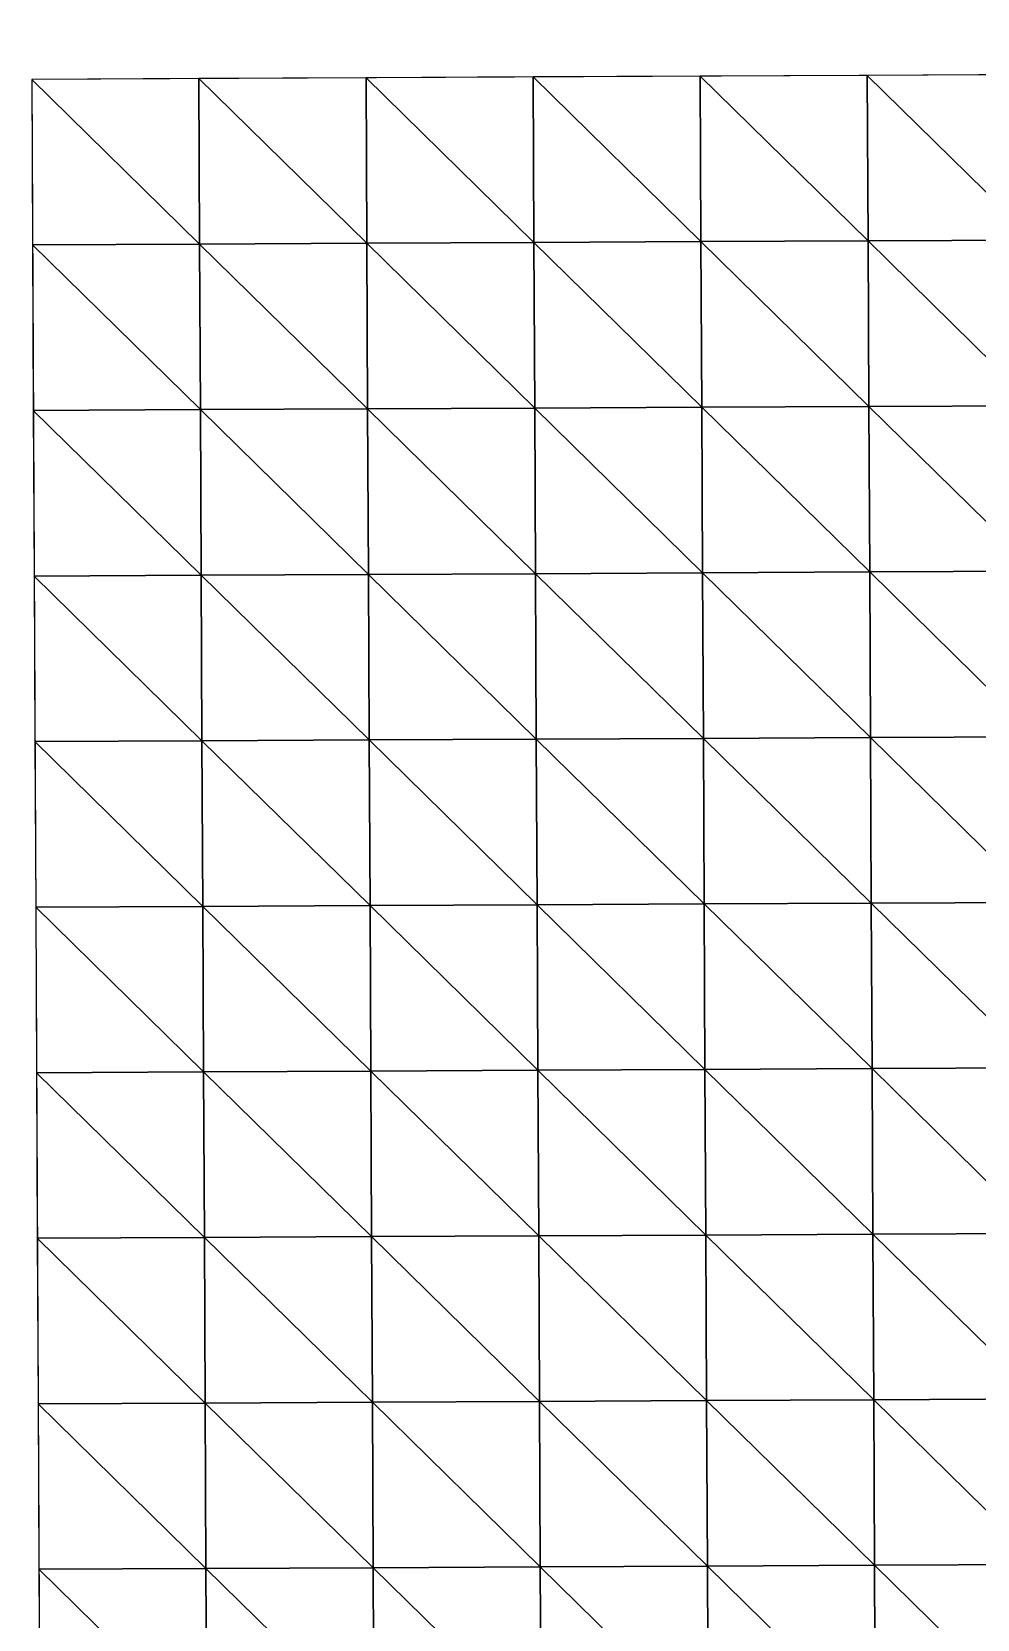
# Model space of a CAD drawing. Extents: x -372 to 678, y -263 to 741.
# Drawn here: x -66 to 5.1, y 621.4 to 740.7 of the extents above; entities that cross this region are included whole.
import ezdxf

# ---------------------------------------------------------------- set-up
doc = ezdxf.new("R2010")
doc.units = 0
doc.header["$LTSCALE"] = 0.0254
doc.layers.get('0').update_dxf_attribs({"linetype": 'CONTINUOUS'})
doc.layers.add('LOCATION_SNAPSHOT', color=144, linetype='CONTINUOUS')
doc.layers.add('LOCATION_TERRAIN', color=36, linetype='CONTINUOUS')

# ---------------------------------------------------------------- blocks, each defined once
blk = doc.blocks.new('LOCATION_SNAPSHOT_1')
at = {"color": 8}
mesh = blk.add_polyface(dxfattribs=at)
corners = [(-63.49, 214.77), (675.12, 740.67), (-66.01, 737.09), (677.64, 218.35)]
mesh.append_faces([[corners[k] for k in face] for face in [(0, 1, 2), (1, 0, 3)]], dxfattribs={"vtx0": -1, "color": 8})
blk = doc.blocks.new('LOCATION_TERRAIN_1')
at = {"color": 8}
mesh = blk.add_polyface(dxfattribs=at)
corners = [(-53.39, 724.72, -8.17), (-53.45, 737.15, -7.61), (-66.01, 737.09, -7.68)]
mesh.append_faces([[corners[k] for k in face] for face in [(0, 1, 2)]], dxfattribs={"color": 8})
mesh = blk.add_polyface(dxfattribs=at)
corners = [(-53.39, 724.72, -8.17), (-66.01, 737.09, -7.68), (-65.95, 724.66, -8.32)]
mesh.append_faces([[corners[k] for k in face] for face in [(0, 1, 2)]], dxfattribs={"color": 8})
mesh = blk.add_polyface(dxfattribs=at)
corners = [(-40.82, 724.78, -7.94), (-40.88, 737.21, -7.48), (-53.45, 737.15, -7.61)]
mesh.append_faces([[corners[k] for k in face] for face in [(0, 1, 2)]], dxfattribs={"color": 8})
mesh = blk.add_polyface(dxfattribs=at)
corners = [(-40.82, 724.78, -7.94), (-53.45, 737.15, -7.61), (-53.39, 724.72, -8.17)]
mesh.append_faces([[corners[k] for k in face] for face in [(0, 1, 2)]], dxfattribs={"color": 8})
mesh = blk.add_polyface(dxfattribs=at)
corners = [(-28.26, 724.84, -7.7), (-28.32, 737.27, -7.36), (-40.88, 737.21, -7.48)]
mesh.append_faces([[corners[k] for k in face] for face in [(0, 1, 2)]], dxfattribs={"color": 8})
mesh = blk.add_polyface(dxfattribs=at)
corners = [(-28.26, 724.84, -7.7), (-40.88, 737.21, -7.48), (-40.82, 724.78, -7.94)]
mesh.append_faces([[corners[k] for k in face] for face in [(0, 1, 2)]], dxfattribs={"color": 8})
mesh = blk.add_polyface(dxfattribs=at)
corners = [(-15.7, 724.9, -7.39), (-15.76, 737.33, -7.06), (-28.32, 737.27, -7.36)]
mesh.append_faces([[corners[k] for k in face] for face in [(0, 1, 2)]], dxfattribs={"color": 8})
mesh = blk.add_polyface(dxfattribs=at)
corners = [(-15.7, 724.9, -7.39), (-28.32, 737.27, -7.36), (-28.26, 724.84, -7.7)]
mesh.append_faces([[corners[k] for k in face] for face in [(0, 1, 2)]], dxfattribs={"color": 8})
mesh = blk.add_polyface(dxfattribs=at)
corners = [(-3.14, 724.96, -7.06), (-3.2, 737.39, -6.73), (-15.76, 737.33, -7.06)]
mesh.append_faces([[corners[k] for k in face] for face in [(0, 1, 2)]], dxfattribs={"color": 8})
mesh = blk.add_polyface(dxfattribs=at)
corners = [(-3.14, 724.96, -7.06), (-15.76, 737.33, -7.06), (-15.7, 724.9, -7.39)]
mesh.append_faces([[corners[k] for k in face] for face in [(0, 1, 2)]], dxfattribs={"color": 8})
mesh = blk.add_polyface(dxfattribs=at)
corners = [(9.42, 725.02, -6.73), (9.36, 737.46, -6.4), (-3.2, 737.39, -6.73)]
mesh.append_faces([[corners[k] for k in face] for face in [(0, 1, 2)]], dxfattribs={"color": 8})
mesh = blk.add_polyface(dxfattribs=at)
corners = [(9.42, 725.02, -6.73), (-3.2, 737.39, -6.73), (-3.14, 724.96, -7.06)]
mesh.append_faces([[corners[k] for k in face] for face in [(0, 1, 2)]], dxfattribs={"color": 8})
mesh = blk.add_polyface(dxfattribs=at)
corners = [(-53.33, 712.28, -8.66), (-53.39, 724.72, -8.17), (-65.95, 724.66, -8.32)]
mesh.append_faces([[corners[k] for k in face] for face in [(0, 1, 2)]], dxfattribs={"color": 8})
mesh = blk.add_polyface(dxfattribs=at)
corners = [(-53.33, 712.28, -8.66), (-65.95, 724.66, -8.32), (-65.89, 712.22, -8.87)]
mesh.append_faces([[corners[k] for k in face] for face in [(0, 1, 2)]], dxfattribs={"color": 8})
mesh = blk.add_polyface(dxfattribs=at)
corners = [(-40.76, 712.34, -8.35), (-40.82, 724.78, -7.94), (-53.39, 724.72, -8.17)]
mesh.append_faces([[corners[k] for k in face] for face in [(0, 1, 2)]], dxfattribs={"color": 8})
mesh = blk.add_polyface(dxfattribs=at)
corners = [(-40.76, 712.34, -8.35), (-53.39, 724.72, -8.17), (-53.33, 712.28, -8.66)]
mesh.append_faces([[corners[k] for k in face] for face in [(0, 1, 2)]], dxfattribs={"color": 8})
mesh = blk.add_polyface(dxfattribs=at)
corners = [(-28.2, 712.4, -8.04), (-28.26, 724.84, -7.7), (-40.82, 724.78, -7.94)]
mesh.append_faces([[corners[k] for k in face] for face in [(0, 1, 2)]], dxfattribs={"color": 8})
mesh = blk.add_polyface(dxfattribs=at)
corners = [(-28.2, 712.4, -8.04), (-40.82, 724.78, -7.94), (-40.76, 712.34, -8.35)]
mesh.append_faces([[corners[k] for k in face] for face in [(0, 1, 2)]], dxfattribs={"color": 8})
mesh = blk.add_polyface(dxfattribs=at)
corners = [(-15.64, 712.46, -7.72), (-15.7, 724.9, -7.39), (-28.26, 724.84, -7.7)]
mesh.append_faces([[corners[k] for k in face] for face in [(0, 1, 2)]], dxfattribs={"color": 8})
mesh = blk.add_polyface(dxfattribs=at)
corners = [(-15.64, 712.46, -7.72), (-28.26, 724.84, -7.7), (-28.2, 712.4, -8.04)]
mesh.append_faces([[corners[k] for k in face] for face in [(0, 1, 2)]], dxfattribs={"color": 8})
mesh = blk.add_polyface(dxfattribs=at)
corners = [(-3.08, 712.52, -7.4), (-3.14, 724.96, -7.06), (-15.7, 724.9, -7.39)]
mesh.append_faces([[corners[k] for k in face] for face in [(0, 1, 2)]], dxfattribs={"color": 8})
mesh = blk.add_polyface(dxfattribs=at)
corners = [(-3.08, 712.52, -7.4), (-15.7, 724.9, -7.39), (-15.64, 712.46, -7.72)]
mesh.append_faces([[corners[k] for k in face] for face in [(0, 1, 2)]], dxfattribs={"color": 8})
mesh = blk.add_polyface(dxfattribs=at)
corners = [(9.48, 712.58, -7.09), (9.42, 725.02, -6.73), (-3.14, 724.96, -7.06)]
mesh.append_faces([[corners[k] for k in face] for face in [(0, 1, 2)]], dxfattribs={"color": 8})
mesh = blk.add_polyface(dxfattribs=at)
corners = [(9.48, 712.58, -7.09), (-3.14, 724.96, -7.06), (-3.08, 712.52, -7.4)]
mesh.append_faces([[corners[k] for k in face] for face in [(0, 1, 2)]], dxfattribs={"color": 8})
mesh = blk.add_polyface(dxfattribs=at)
corners = [(-53.27, 699.84, -8.53), (-53.33, 712.28, -8.66), (-65.89, 712.22, -8.87)]
mesh.append_faces([[corners[k] for k in face] for face in [(0, 1, 2)]], dxfattribs={"color": 8})
mesh = blk.add_polyface(dxfattribs=at)
corners = [(-53.27, 699.84, -8.53), (-65.89, 712.22, -8.87), (-65.83, 699.78, -8.55)]
mesh.append_faces([[corners[k] for k in face] for face in [(0, 1, 2)]], dxfattribs={"color": 8})
mesh = blk.add_polyface(dxfattribs=at)
corners = [(-40.7, 699.9, -8.43), (-40.76, 712.34, -8.35), (-53.33, 712.28, -8.66)]
mesh.append_faces([[corners[k] for k in face] for face in [(0, 1, 2)]], dxfattribs={"color": 8})
mesh = blk.add_polyface(dxfattribs=at)
corners = [(-40.7, 699.9, -8.43), (-53.33, 712.28, -8.66), (-53.27, 699.84, -8.53)]
mesh.append_faces([[corners[k] for k in face] for face in [(0, 1, 2)]], dxfattribs={"color": 8})
mesh = blk.add_polyface(dxfattribs=at)
corners = [(-28.14, 699.96, -8.34), (-28.2, 712.4, -8.04), (-40.76, 712.34, -8.35)]
mesh.append_faces([[corners[k] for k in face] for face in [(0, 1, 2)]], dxfattribs={"color": 8})
mesh = blk.add_polyface(dxfattribs=at)
corners = [(-28.14, 699.96, -8.34), (-40.76, 712.34, -8.35), (-40.7, 699.9, -8.43)]
mesh.append_faces([[corners[k] for k in face] for face in [(0, 1, 2)]], dxfattribs={"color": 8})
mesh = blk.add_polyface(dxfattribs=at)
corners = [(-15.58, 700.03, -8.15), (-15.64, 712.46, -7.72), (-28.2, 712.4, -8.04)]
mesh.append_faces([[corners[k] for k in face] for face in [(0, 1, 2)]], dxfattribs={"color": 8})
mesh = blk.add_polyface(dxfattribs=at)
corners = [(-15.58, 700.03, -8.15), (-28.2, 712.4, -8.04), (-28.14, 699.96, -8.34)]
mesh.append_faces([[corners[k] for k in face] for face in [(0, 1, 2)]], dxfattribs={"color": 8})
mesh = blk.add_polyface(dxfattribs=at)
corners = [(-3.02, 700.09, -7.94), (-3.08, 712.52, -7.4), (-15.64, 712.46, -7.72)]
mesh.append_faces([[corners[k] for k in face] for face in [(0, 1, 2)]], dxfattribs={"color": 8})
mesh = blk.add_polyface(dxfattribs=at)
corners = [(-3.02, 700.09, -7.94), (-15.64, 712.46, -7.72), (-15.58, 700.03, -8.15)]
mesh.append_faces([[corners[k] for k in face] for face in [(0, 1, 2)]], dxfattribs={"color": 8})
mesh = blk.add_polyface(dxfattribs=at)
corners = [(9.54, 700.15, -7.73), (9.48, 712.58, -7.09), (-3.08, 712.52, -7.4)]
mesh.append_faces([[corners[k] for k in face] for face in [(0, 1, 2)]], dxfattribs={"color": 8})
mesh = blk.add_polyface(dxfattribs=at)
corners = [(9.54, 700.15, -7.73), (-3.08, 712.52, -7.4), (-3.02, 700.09, -7.94)]
mesh.append_faces([[corners[k] for k in face] for face in [(0, 1, 2)]], dxfattribs={"color": 8})
mesh = blk.add_polyface(dxfattribs=at)
corners = [(-15.52, 687.59, -8.57), (-15.58, 700.03, -8.15), (-28.14, 699.96, -8.34)]
mesh.append_faces([[corners[k] for k in face] for face in [(0, 1, 2)]], dxfattribs={"color": 8})
mesh = blk.add_polyface(dxfattribs=at)
corners = [(-2.96, 687.65, -8.47), (-3.02, 700.09, -7.94), (-15.58, 700.03, -8.15)]
mesh.append_faces([[corners[k] for k in face] for face in [(0, 1, 2)]], dxfattribs={"color": 8})
mesh = blk.add_polyface(dxfattribs=at)
corners = [(-2.96, 687.65, -8.47), (-15.58, 700.03, -8.15), (-15.52, 687.59, -8.57)]
mesh.append_faces([[corners[k] for k in face] for face in [(0, 1, 2)]], dxfattribs={"color": 8})
mesh = blk.add_polyface(dxfattribs=at)
corners = [(9.6, 687.71, -8.37), (9.54, 700.15, -7.73), (-3.02, 700.09, -7.94)]
mesh.append_faces([[corners[k] for k in face] for face in [(0, 1, 2)]], dxfattribs={"color": 8})
mesh = blk.add_polyface(dxfattribs=at)
corners = [(9.6, 687.71, -8.37), (-3.02, 700.09, -7.94), (-2.96, 687.65, -8.47)]
mesh.append_faces([[corners[k] for k in face] for face in [(0, 1, 2)]], dxfattribs={"color": 8})
mesh = blk.add_polyface(dxfattribs=at)
corners = [(-53.21, 687.41, -8.39), (-53.27, 699.84, -8.53), (-65.83, 699.78, -8.55)]
mesh.append_faces([[corners[k] for k in face] for face in [(0, 1, 2)]], dxfattribs={"color": 8})
mesh = blk.add_polyface(dxfattribs=at)
corners = [(-53.21, 687.41, -8.39), (-65.83, 699.78, -8.55), (-65.77, 687.35, -8.22)]
mesh.append_faces([[corners[k] for k in face] for face in [(0, 1, 2)]], dxfattribs={"color": 8})
mesh = blk.add_polyface(dxfattribs=at)
corners = [(-40.64, 687.47, -8.52), (-40.7, 699.9, -8.43), (-53.27, 699.84, -8.53)]
mesh.append_faces([[corners[k] for k in face] for face in [(0, 1, 2)]], dxfattribs={"color": 8})
mesh = blk.add_polyface(dxfattribs=at)
corners = [(-40.64, 687.47, -8.52), (-53.27, 699.84, -8.53), (-53.21, 687.41, -8.39)]
mesh.append_faces([[corners[k] for k in face] for face in [(0, 1, 2)]], dxfattribs={"color": 8})
mesh = blk.add_polyface(dxfattribs=at)
corners = [(-28.08, 687.53, -8.64), (-28.14, 699.96, -8.34), (-40.7, 699.9, -8.43)]
mesh.append_faces([[corners[k] for k in face] for face in [(0, 1, 2)]], dxfattribs={"color": 8})
mesh = blk.add_polyface(dxfattribs=at)
corners = [(-28.08, 687.53, -8.64), (-40.7, 699.9, -8.43), (-40.64, 687.47, -8.52)]
mesh.append_faces([[corners[k] for k in face] for face in [(0, 1, 2)]], dxfattribs={"color": 8})
mesh = blk.add_polyface(dxfattribs=at)
corners = [(-15.52, 687.59, -8.57), (-28.14, 699.96, -8.34), (-28.08, 687.53, -8.64)]
mesh.append_faces([[corners[k] for k in face] for face in [(0, 1, 2)]], dxfattribs={"color": 8})
mesh = blk.add_polyface(dxfattribs=at)
corners = [(-53.15, 674.97, -8.25), (-53.21, 687.41, -8.39), (-65.77, 687.35, -8.22)]
mesh.append_faces([[corners[k] for k in face] for face in [(0, 1, 2)]], dxfattribs={"color": 8})
mesh = blk.add_polyface(dxfattribs=at)
corners = [(-53.15, 674.97, -8.25), (-65.77, 687.35, -8.22), (-65.71, 674.91, -7.89)]
mesh.append_faces([[corners[k] for k in face] for face in [(0, 1, 2)]], dxfattribs={"color": 8})
mesh = blk.add_polyface(dxfattribs=at)
corners = [(-40.58, 675.03, -8.58), (-40.64, 687.47, -8.52), (-53.21, 687.41, -8.39)]
mesh.append_faces([[corners[k] for k in face] for face in [(0, 1, 2)]], dxfattribs={"color": 8})
mesh = blk.add_polyface(dxfattribs=at)
corners = [(-40.58, 675.03, -8.58), (-53.21, 687.41, -8.39), (-53.15, 674.97, -8.25)]
mesh.append_faces([[corners[k] for k in face] for face in [(0, 1, 2)]], dxfattribs={"color": 8})
mesh = blk.add_polyface(dxfattribs=at)
corners = [(-28.02, 675.09, -8.91), (-28.08, 687.53, -8.64), (-40.64, 687.47, -8.52)]
mesh.append_faces([[corners[k] for k in face] for face in [(0, 1, 2)]], dxfattribs={"color": 8})
mesh = blk.add_polyface(dxfattribs=at)
corners = [(-28.02, 675.09, -8.91), (-40.64, 687.47, -8.52), (-40.58, 675.03, -8.58)]
mesh.append_faces([[corners[k] for k in face] for face in [(0, 1, 2)]], dxfattribs={"color": 8})
mesh = blk.add_polyface(dxfattribs=at)
corners = [(-15.46, 675.15, -8.96), (-15.52, 687.59, -8.57), (-28.08, 687.53, -8.64)]
mesh.append_faces([[corners[k] for k in face] for face in [(0, 1, 2)]], dxfattribs={"color": 8})
mesh = blk.add_polyface(dxfattribs=at)
corners = [(-15.46, 675.15, -8.96), (-28.08, 687.53, -8.64), (-28.02, 675.09, -8.91)]
mesh.append_faces([[corners[k] for k in face] for face in [(0, 1, 2)]], dxfattribs={"color": 8})
mesh = blk.add_polyface(dxfattribs=at)
corners = [(-2.9, 675.21, -8.96), (-2.96, 687.65, -8.47), (-15.52, 687.59, -8.57)]
mesh.append_faces([[corners[k] for k in face] for face in [(0, 1, 2)]], dxfattribs={"color": 8})
mesh = blk.add_polyface(dxfattribs=at)
corners = [(-2.9, 675.21, -8.96), (-15.52, 687.59, -8.57), (-15.46, 675.15, -8.96)]
mesh.append_faces([[corners[k] for k in face] for face in [(0, 1, 2)]], dxfattribs={"color": 8})
mesh = blk.add_polyface(dxfattribs=at)
corners = [(9.66, 675.27, -8.97), (9.6, 687.71, -8.37), (-2.96, 687.65, -8.47)]
mesh.append_faces([[corners[k] for k in face] for face in [(0, 1, 2)]], dxfattribs={"color": 8})
mesh = blk.add_polyface(dxfattribs=at)
corners = [(9.66, 675.27, -8.97), (-2.96, 687.65, -8.47), (-2.9, 675.21, -8.96)]
mesh.append_faces([[corners[k] for k in face] for face in [(0, 1, 2)]], dxfattribs={"color": 8})
mesh = blk.add_polyface(dxfattribs=at)
corners = [(-53.09, 662.54, -7.92), (-53.15, 674.97, -8.25), (-65.71, 674.91, -7.89)]
mesh.append_faces([[corners[k] for k in face] for face in [(0, 1, 2)]], dxfattribs={"color": 8})
mesh = blk.add_polyface(dxfattribs=at)
corners = [(-40.52, 662.6, -8.25), (-40.58, 675.03, -8.58), (-53.15, 674.97, -8.25)]
mesh.append_faces([[corners[k] for k in face] for face in [(0, 1, 2)]], dxfattribs={"color": 8})
mesh = blk.add_polyface(dxfattribs=at)
corners = [(-40.52, 662.6, -8.25), (-53.15, 674.97, -8.25), (-53.09, 662.54, -7.92)]
mesh.append_faces([[corners[k] for k in face] for face in [(0, 1, 2)]], dxfattribs={"color": 8})
mesh = blk.add_polyface(dxfattribs=at)
corners = [(-27.96, 662.66, -8.58), (-28.02, 675.09, -8.91), (-40.58, 675.03, -8.58)]
mesh.append_faces([[corners[k] for k in face] for face in [(0, 1, 2)]], dxfattribs={"color": 8})
mesh = blk.add_polyface(dxfattribs=at)
corners = [(-27.96, 662.66, -8.58), (-40.58, 675.03, -8.58), (-40.52, 662.6, -8.25)]
mesh.append_faces([[corners[k] for k in face] for face in [(0, 1, 2)]], dxfattribs={"color": 8})
mesh = blk.add_polyface(dxfattribs=at)
corners = [(-15.4, 662.72, -8.72), (-15.46, 675.15, -8.96), (-28.02, 675.09, -8.91)]
mesh.append_faces([[corners[k] for k in face] for face in [(0, 1, 2)]], dxfattribs={"color": 8})
mesh = blk.add_polyface(dxfattribs=at)
corners = [(-15.4, 662.72, -8.72), (-28.02, 675.09, -8.91), (-27.96, 662.66, -8.58)]
mesh.append_faces([[corners[k] for k in face] for face in [(0, 1, 2)]], dxfattribs={"color": 8})
mesh = blk.add_polyface(dxfattribs=at)
corners = [(-2.84, 662.78, -8.84), (-2.9, 675.21, -8.96), (-15.46, 675.15, -8.96)]
mesh.append_faces([[corners[k] for k in face] for face in [(0, 1, 2)]], dxfattribs={"color": 8})
mesh = blk.add_polyface(dxfattribs=at)
corners = [(-2.84, 662.78, -8.84), (-15.46, 675.15, -8.96), (-15.4, 662.72, -8.72)]
mesh.append_faces([[corners[k] for k in face] for face in [(0, 1, 2)]], dxfattribs={"color": 8})
mesh = blk.add_polyface(dxfattribs=at)
corners = [(9.72, 662.84, -8.95), (9.66, 675.27, -8.97), (-2.9, 675.21, -8.96)]
mesh.append_faces([[corners[k] for k in face] for face in [(0, 1, 2)]], dxfattribs={"color": 8})
mesh = blk.add_polyface(dxfattribs=at)
corners = [(9.72, 662.84, -8.95), (-2.9, 675.21, -8.96), (-2.84, 662.78, -8.84)]
mesh.append_faces([[corners[k] for k in face] for face in [(0, 1, 2)]], dxfattribs={"color": 8})
mesh = blk.add_polyface(dxfattribs=at)
corners = [(-53.09, 662.54, -7.92), (-65.71, 674.91, -7.89), (-65.65, 662.47, -7.55)]
mesh.append_faces([[corners[k] for k in face] for face in [(0, 1, 2)]], dxfattribs={"color": 8})
mesh = blk.add_polyface(dxfattribs=at)
corners = [(-53.03, 650.1, -7.59), (-53.09, 662.54, -7.92), (-65.65, 662.47, -7.55)]
mesh.append_faces([[corners[k] for k in face] for face in [(0, 1, 2)]], dxfattribs={"color": 8})
mesh = blk.add_polyface(dxfattribs=at)
corners = [(-53.03, 650.1, -7.59), (-65.65, 662.47, -7.55), (-65.59, 650.04, -7.21)]
mesh.append_faces([[corners[k] for k in face] for face in [(0, 1, 2)]], dxfattribs={"color": 8})
mesh = blk.add_polyface(dxfattribs=at)
corners = [(-40.46, 650.16, -7.92), (-40.52, 662.6, -8.25), (-53.09, 662.54, -7.92)]
mesh.append_faces([[corners[k] for k in face] for face in [(0, 1, 2)]], dxfattribs={"color": 8})
mesh = blk.add_polyface(dxfattribs=at)
corners = [(-40.46, 650.16, -7.92), (-53.09, 662.54, -7.92), (-53.03, 650.1, -7.59)]
mesh.append_faces([[corners[k] for k in face] for face in [(0, 1, 2)]], dxfattribs={"color": 8})
mesh = blk.add_polyface(dxfattribs=at)
corners = [(-27.9, 650.22, -8.25), (-27.96, 662.66, -8.58), (-40.52, 662.6, -8.25)]
mesh.append_faces([[corners[k] for k in face] for face in [(0, 1, 2)]], dxfattribs={"color": 8})
mesh = blk.add_polyface(dxfattribs=at)
corners = [(-27.9, 650.22, -8.25), (-40.52, 662.6, -8.25), (-40.46, 650.16, -7.92)]
mesh.append_faces([[corners[k] for k in face] for face in [(0, 1, 2)]], dxfattribs={"color": 8})
mesh = blk.add_polyface(dxfattribs=at)
corners = [(-15.34, 650.28, -8.49), (-15.4, 662.72, -8.72), (-27.96, 662.66, -8.58)]
mesh.append_faces([[corners[k] for k in face] for face in [(0, 1, 2)]], dxfattribs={"color": 8})
mesh = blk.add_polyface(dxfattribs=at)
corners = [(-15.34, 650.28, -8.49), (-27.96, 662.66, -8.58), (-27.9, 650.22, -8.25)]
mesh.append_faces([[corners[k] for k in face] for face in [(0, 1, 2)]], dxfattribs={"color": 8})
mesh = blk.add_polyface(dxfattribs=at)
corners = [(-2.78, 650.34, -8.71), (-2.84, 662.78, -8.84), (-15.4, 662.72, -8.72)]
mesh.append_faces([[corners[k] for k in face] for face in [(0, 1, 2)]], dxfattribs={"color": 8})
mesh = blk.add_polyface(dxfattribs=at)
corners = [(-2.78, 650.34, -8.71), (-15.4, 662.72, -8.72), (-15.34, 650.28, -8.49)]
mesh.append_faces([[corners[k] for k in face] for face in [(0, 1, 2)]], dxfattribs={"color": 8})
mesh = blk.add_polyface(dxfattribs=at)
corners = [(9.78, 650.4, -8.93), (9.72, 662.84, -8.95), (-2.84, 662.78, -8.84)]
mesh.append_faces([[corners[k] for k in face] for face in [(0, 1, 2)]], dxfattribs={"color": 8})
mesh = blk.add_polyface(dxfattribs=at)
corners = [(9.78, 650.4, -8.93), (-2.84, 662.78, -8.84), (-2.78, 650.34, -8.71)]
mesh.append_faces([[corners[k] for k in face] for face in [(0, 1, 2)]], dxfattribs={"color": 8})
mesh = blk.add_polyface(dxfattribs=at)
corners = [(-52.97, 637.66, -7.25), (-53.03, 650.1, -7.59), (-65.59, 650.04, -7.21)]
mesh.append_faces([[corners[k] for k in face] for face in [(0, 1, 2)]], dxfattribs={"color": 8})
mesh = blk.add_polyface(dxfattribs=at)
corners = [(-52.97, 637.66, -7.25), (-65.59, 650.04, -7.21), (-65.53, 637.6, -6.86)]
mesh.append_faces([[corners[k] for k in face] for face in [(0, 1, 2)]], dxfattribs={"color": 8})
mesh = blk.add_polyface(dxfattribs=at)
corners = [(-40.4, 637.72, -7.58), (-40.46, 650.16, -7.92), (-53.03, 650.1, -7.59)]
mesh.append_faces([[corners[k] for k in face] for face in [(0, 1, 2)]], dxfattribs={"color": 8})
mesh = blk.add_polyface(dxfattribs=at)
corners = [(-40.4, 637.72, -7.58), (-53.03, 650.1, -7.59), (-52.97, 637.66, -7.25)]
mesh.append_faces([[corners[k] for k in face] for face in [(0, 1, 2)]], dxfattribs={"color": 8})
mesh = blk.add_polyface(dxfattribs=at)
corners = [(-27.84, 637.78, -7.9), (-27.9, 650.22, -8.25), (-40.46, 650.16, -7.92)]
mesh.append_faces([[corners[k] for k in face] for face in [(0, 1, 2)]], dxfattribs={"color": 8})
mesh = blk.add_polyface(dxfattribs=at)
corners = [(-27.84, 637.78, -7.9), (-40.46, 650.16, -7.92), (-40.4, 637.72, -7.58)]
mesh.append_faces([[corners[k] for k in face] for face in [(0, 1, 2)]], dxfattribs={"color": 8})
mesh = blk.add_polyface(dxfattribs=at)
corners = [(-15.28, 637.84, -8.24), (-15.34, 650.28, -8.49), (-27.9, 650.22, -8.25)]
mesh.append_faces([[corners[k] for k in face] for face in [(0, 1, 2)]], dxfattribs={"color": 8})
mesh = blk.add_polyface(dxfattribs=at)
corners = [(-15.28, 637.84, -8.24), (-27.9, 650.22, -8.25), (-27.84, 637.78, -7.9)]
mesh.append_faces([[corners[k] for k in face] for face in [(0, 1, 2)]], dxfattribs={"color": 8})
mesh = blk.add_polyface(dxfattribs=at)
corners = [(-2.72, 637.91, -8.57), (-2.78, 650.34, -8.71), (-15.34, 650.28, -8.49)]
mesh.append_faces([[corners[k] for k in face] for face in [(0, 1, 2)]], dxfattribs={"color": 8})
mesh = blk.add_polyface(dxfattribs=at)
corners = [(-2.72, 637.91, -8.57), (-15.34, 650.28, -8.49), (-15.28, 637.84, -8.24)]
mesh.append_faces([[corners[k] for k in face] for face in [(0, 1, 2)]], dxfattribs={"color": 8})
mesh = blk.add_polyface(dxfattribs=at)
corners = [(9.84, 637.97, -8.9), (9.78, 650.4, -8.93), (-2.78, 650.34, -8.71)]
mesh.append_faces([[corners[k] for k in face] for face in [(0, 1, 2)]], dxfattribs={"color": 8})
mesh = blk.add_polyface(dxfattribs=at)
corners = [(9.84, 637.97, -8.9), (-2.78, 650.34, -8.71), (-2.72, 637.91, -8.57)]
mesh.append_faces([[corners[k] for k in face] for face in [(0, 1, 2)]], dxfattribs={"color": 8})
mesh = blk.add_polyface(dxfattribs=at)
corners = [(-52.91, 625.23, -6.16), (-52.97, 637.66, -7.25), (-65.53, 637.6, -6.86)]
mesh.append_faces([[corners[k] for k in face] for face in [(0, 1, 2)]], dxfattribs={"color": 8})
mesh = blk.add_polyface(dxfattribs=at)
corners = [(-52.91, 625.23, -6.16), (-65.53, 637.6, -6.86), (-65.47, 625.17, -5.9)]
mesh.append_faces([[corners[k] for k in face] for face in [(0, 1, 2)]], dxfattribs={"color": 8})
mesh = blk.add_polyface(dxfattribs=at)
corners = [(-40.34, 625.29, -6.38), (-40.4, 637.72, -7.58), (-52.97, 637.66, -7.25)]
mesh.append_faces([[corners[k] for k in face] for face in [(0, 1, 2)]], dxfattribs={"color": 8})
mesh = blk.add_polyface(dxfattribs=at)
corners = [(-40.34, 625.29, -6.38), (-52.97, 637.66, -7.25), (-52.91, 625.23, -6.16)]
mesh.append_faces([[corners[k] for k in face] for face in [(0, 1, 2)]], dxfattribs={"color": 8})
mesh = blk.add_polyface(dxfattribs=at)
corners = [(-27.78, 625.35, -6.6), (-27.84, 637.78, -7.9), (-40.4, 637.72, -7.58)]
mesh.append_faces([[corners[k] for k in face] for face in [(0, 1, 2)]], dxfattribs={"color": 8})
mesh = blk.add_polyface(dxfattribs=at)
corners = [(-27.78, 625.35, -6.6), (-40.4, 637.72, -7.58), (-40.34, 625.29, -6.38)]
mesh.append_faces([[corners[k] for k in face] for face in [(0, 1, 2)]], dxfattribs={"color": 8})
mesh = blk.add_polyface(dxfattribs=at)
corners = [(-15.22, 625.41, -7.02), (-15.28, 637.84, -8.24), (-27.84, 637.78, -7.9)]
mesh.append_faces([[corners[k] for k in face] for face in [(0, 1, 2)]], dxfattribs={"color": 8})
mesh = blk.add_polyface(dxfattribs=at)
corners = [(-15.22, 625.41, -7.02), (-27.84, 637.78, -7.9), (-27.78, 625.35, -6.6)]
mesh.append_faces([[corners[k] for k in face] for face in [(0, 1, 2)]], dxfattribs={"color": 8})
mesh = blk.add_polyface(dxfattribs=at)
corners = [(-2.66, 625.47, -7.46), (-2.72, 637.91, -8.57), (-15.28, 637.84, -8.24)]
mesh.append_faces([[corners[k] for k in face] for face in [(0, 1, 2)]], dxfattribs={"color": 8})
mesh = blk.add_polyface(dxfattribs=at)
corners = [(-2.66, 625.47, -7.46), (-15.28, 637.84, -8.24), (-15.22, 625.41, -7.02)]
mesh.append_faces([[corners[k] for k in face] for face in [(0, 1, 2)]], dxfattribs={"color": 8})
mesh = blk.add_polyface(dxfattribs=at)
corners = [(9.9, 625.53, -7.9), (9.84, 637.97, -8.9), (-2.72, 637.91, -8.57)]
mesh.append_faces([[corners[k] for k in face] for face in [(0, 1, 2)]], dxfattribs={"color": 8})
mesh = blk.add_polyface(dxfattribs=at)
corners = [(9.9, 625.53, -7.9), (-2.72, 637.91, -8.57), (-2.66, 625.47, -7.46)]
mesh.append_faces([[corners[k] for k in face] for face in [(0, 1, 2)]], dxfattribs={"color": 8})
mesh = blk.add_polyface(dxfattribs=at)
corners = [(-52.85, 612.79, -5.08), (-52.91, 625.23, -6.16), (-65.47, 625.17, -5.9)]
mesh.append_faces([[corners[k] for k in face] for face in [(0, 1, 2)]], dxfattribs={"color": 8})
mesh = blk.add_polyface(dxfattribs=at)
corners = [(-52.85, 612.79, -5.08), (-65.47, 625.17, -5.9), (-65.41, 612.73, -4.95)]
mesh.append_faces([[corners[k] for k in face] for face in [(0, 1, 2)]], dxfattribs={"color": 8})
mesh = blk.add_polyface(dxfattribs=at)
corners = [(-40.28, 612.85, -5.19), (-40.34, 625.29, -6.38), (-52.91, 625.23, -6.16)]
mesh.append_faces([[corners[k] for k in face] for face in [(0, 1, 2)]], dxfattribs={"color": 8})
mesh = blk.add_polyface(dxfattribs=at)
corners = [(-40.28, 612.85, -5.19), (-52.91, 625.23, -6.16), (-52.85, 612.79, -5.08)]
mesh.append_faces([[corners[k] for k in face] for face in [(0, 1, 2)]], dxfattribs={"color": 8})
mesh = blk.add_polyface(dxfattribs=at)
corners = [(-27.72, 612.91, -5.3), (-27.78, 625.35, -6.6), (-40.34, 625.29, -6.38)]
mesh.append_faces([[corners[k] for k in face] for face in [(0, 1, 2)]], dxfattribs={"color": 8})
mesh = blk.add_polyface(dxfattribs=at)
corners = [(-27.72, 612.91, -5.3), (-40.34, 625.29, -6.38), (-40.28, 612.85, -5.19)]
mesh.append_faces([[corners[k] for k in face] for face in [(0, 1, 2)]], dxfattribs={"color": 8})
mesh = blk.add_polyface(dxfattribs=at)
corners = [(-15.16, 612.97, -5.79), (-15.22, 625.41, -7.02), (-27.78, 625.35, -6.6)]
mesh.append_faces([[corners[k] for k in face] for face in [(0, 1, 2)]], dxfattribs={"color": 8})
mesh = blk.add_polyface(dxfattribs=at)
corners = [(-15.16, 612.97, -5.79), (-27.78, 625.35, -6.6), (-27.72, 612.91, -5.3)]
mesh.append_faces([[corners[k] for k in face] for face in [(0, 1, 2)]], dxfattribs={"color": 8})
mesh = blk.add_polyface(dxfattribs=at)
corners = [(-2.6, 613.03, -6.34), (-2.66, 625.47, -7.46), (-15.22, 625.41, -7.02)]
mesh.append_faces([[corners[k] for k in face] for face in [(0, 1, 2)]], dxfattribs={"color": 8})
mesh = blk.add_polyface(dxfattribs=at)
corners = [(-2.6, 613.03, -6.34), (-15.22, 625.41, -7.02), (-15.16, 612.97, -5.79)]
mesh.append_faces([[corners[k] for k in face] for face in [(0, 1, 2)]], dxfattribs={"color": 8})
mesh = blk.add_polyface(dxfattribs=at)
corners = [(9.96, 613.09, -6.89), (9.9, 625.53, -7.9), (-2.66, 625.47, -7.46)]
mesh.append_faces([[corners[k] for k in face] for face in [(0, 1, 2)]], dxfattribs={"color": 8})
mesh = blk.add_polyface(dxfattribs=at)
corners = [(9.96, 613.09, -6.89), (-2.66, 625.47, -7.46), (-2.6, 613.03, -6.34)]
mesh.append_faces([[corners[k] for k in face] for face in [(0, 1, 2)]], dxfattribs={"color": 8})

msp = doc.modelspace()

# ---------------------------------------------------------------- block references
at = {"layer": 'LOCATION_SNAPSHOT', "color": 0}
msp.add_blockref('LOCATION_SNAPSHOT_1', (0, 0), dxfattribs=at)
at = {"layer": 'LOCATION_TERRAIN', "color": 0}
msp.add_blockref('LOCATION_TERRAIN_1', (0, 0), dxfattribs=at)

doc.saveas('drawing.dxf')
